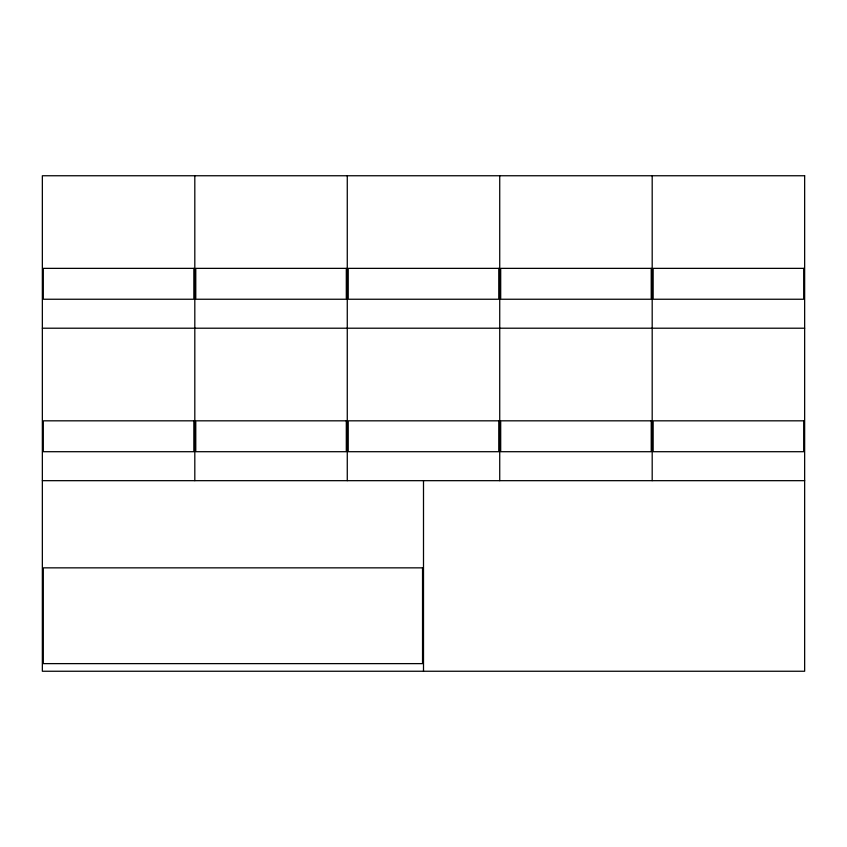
<?xml version="1.0" encoding="UTF-8"?>
<svg xmlns="http://www.w3.org/2000/svg" width="847" height="847" viewBox="0 0 847 847"><rect width="100%" height="100%" fill="white"/><g stroke="black" fill="none" stroke-linecap="round" stroke-linejoin="round"><path stroke-width="1.27" d="M42.35 328.213L804.65 328.213M42.35 480.673L804.65 480.673M652.19 175.753L652.19 480.673M499.73 175.753L499.73 480.673M423.5 480.673L423.5 671.248M347.27 175.753L347.27 480.673M194.81 175.753L194.81 480.673M804.65 175.753L42.35 175.753L42.35 671.248L804.65 671.248L804.65 175.753M193.847 268.361L43.313 268.361L43.313 299.245L193.847 299.245L193.847 268.361M346.307 268.361L195.773 268.361L195.773 299.245L346.307 299.245L346.307 268.361M498.767 268.361L348.233 268.361L348.233 299.245L498.767 299.245L498.767 268.361M651.227 268.361L500.693 268.361L500.693 299.245L651.227 299.245L651.227 268.361M803.687 268.361L653.153 268.361L653.153 299.245L803.687 299.245L803.687 268.361M193.847 420.821L43.313 420.821L43.313 451.705L193.847 451.705L193.847 420.821M346.307 420.821L195.773 420.821L195.773 451.705L346.307 451.705L346.307 420.821M498.767 420.821L348.233 420.821L348.233 451.705L498.767 451.705L498.767 420.821M651.227 420.821L500.693 420.821L500.693 451.705L651.227 451.705L651.227 420.821M803.687 420.821L653.153 420.821L653.153 451.705L803.687 451.705L803.687 420.821M422.537 567.85L43.313 567.85L43.313 663.625L422.537 663.625L422.537 567.85"/></g></svg>
